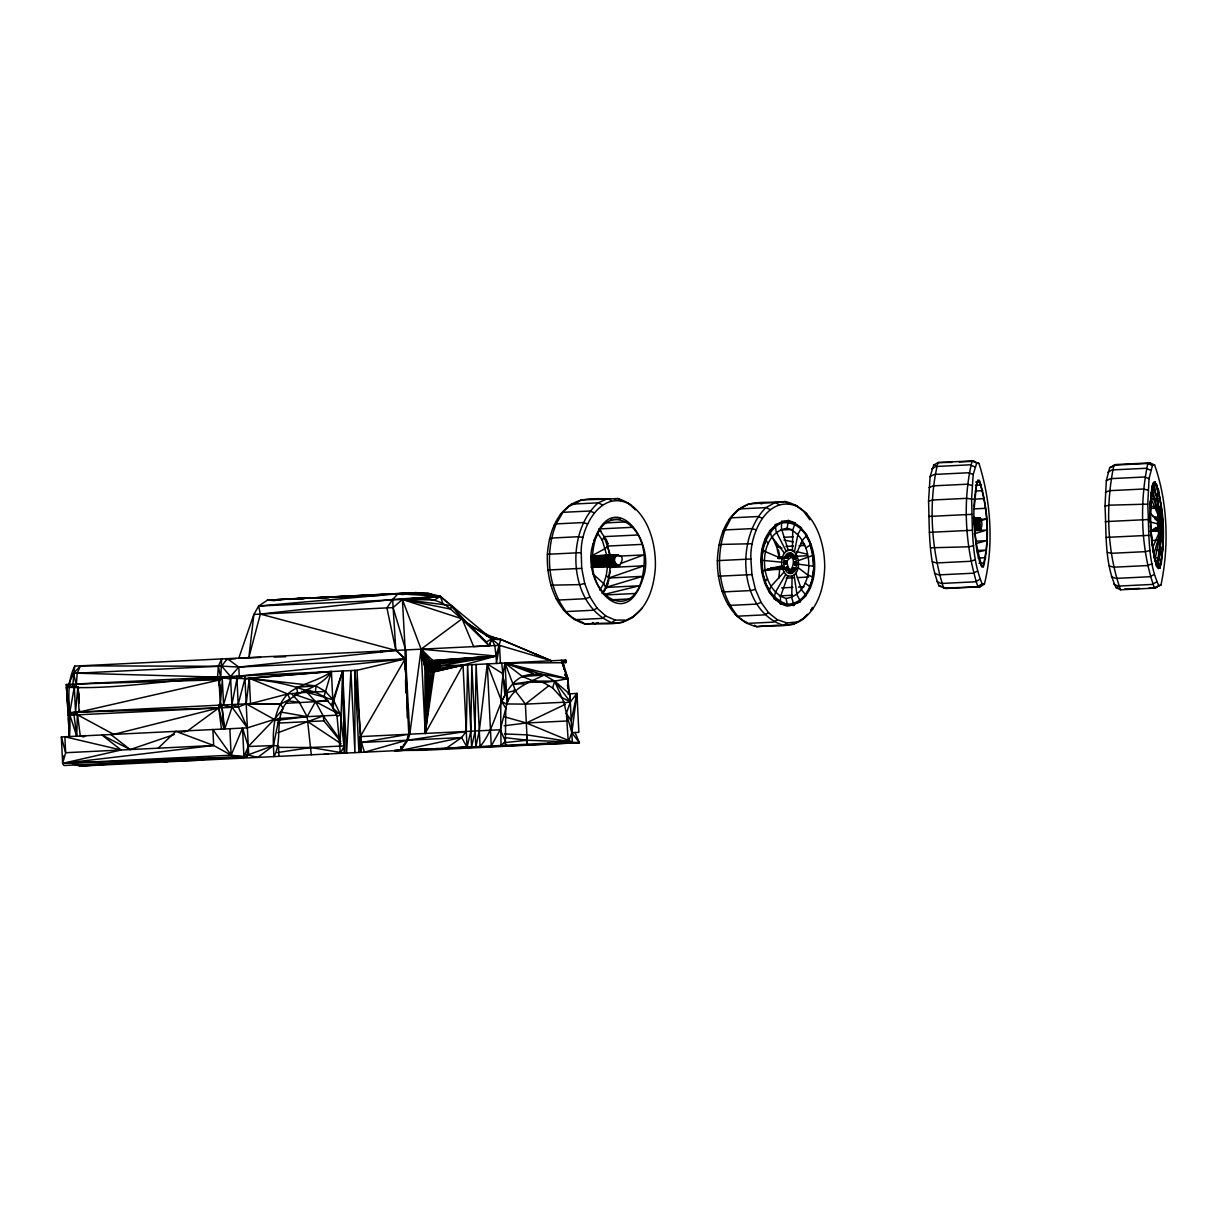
<?xml version="1.0" encoding="UTF-8"?>
<svg xmlns="http://www.w3.org/2000/svg" width="1227" height="1227" viewBox="0 0 1227 1227"><rect width="100%" height="100%" fill="white"/><g stroke="black" fill="none" stroke-linecap="round" stroke-linejoin="round"><path stroke-width="1.5" d="M249.28 687.381L249.296 678.27L331.413 671.537L333.207 708.5L337.057 716.369L340.37 753.363L344.312 745.878L342.594 670.985L331.443 705.264L333.207 708.5L340.738 715.004L344.664 753.148L342.594 670.985L333.775 700.724L333.207 708.5M1150.312 502.947L1152.276 485.723L1153.641 482.395L1155.205 481.996C1164.668 508.837 1165.65 540.34 1159.76 568.178L1158.196 568.592L1156.54 566.046L1152.782 549.681M1155.205 481.996L1153.993 489.834L1156.724 496.291L1160.711 516.46L1155.374 491.92L1156.877 484.542L1153.641 482.395L1150.727 497.84L1157.935 514.634C1155.742 526.383 1162.291 557.119 1161.417 522.886M1159.76 568.178L1156.54 564.604L1154.944 559.466L1152.046 543.362L1150.451 521.153L1151.417 492.932L1153.748 483.913L1155.251 483.515L1158.533 489.864C1162.368 514.957 1166.079 541.736 1159.653 566.675L1159.76 568.178L1156.54 566.046L1151.616 541.767M1156.54 566.046L1158.15 567.058L1161.125 564.849C1164.408 538.914 1163.932 511.521 1156.862 485.969M486.122 635.709L500.769 639.405L551.383 660.77L499.512 645.341L440.34 596.307L428.468 593.423L416.106 592.656L267.471 600.156L258.636 606.031L260.369 614.083L248.836 657.595L253.882 614.405L393.131 607.595L402.395 599.451C418.974 597.564 437.472 596.889 450.57 609.067C465.079 622.319 481.398 634.589 500.769 639.405L496.091 656.031L463.024 665.095L425.232 733.439L426.26 669.022L424.803 666.506L421.106 649.175L402.395 599.451L258.636 606.031L253.882 614.405L238.82 658.086M788.394 520.478C822.121 530.11 825.127 601.245 787.197 606.123C753.455 596.491 750.449 525.34 788.394 520.478L787.136 528.223C756.108 533.27 758.01 589.696 786.139 598.485C817.167 593.439 815.249 537.012 787.136 528.223M792.075 576.399L791.783 597.948L794.068 605.448L780.357 603.853L780.525 596.644L787.78 575.908C778.685 570.586 779.482 547.687 792.443 550.463C801.538 555.785 800.725 578.684 787.78 575.908M792.443 550.463L792.749 530.064L795.234 522.733L781.522 521.138L781.492 528.76L788.133 549.972M780.357 603.853C828.608 612.794 822.535 507.104 775.065 524.681L776.185 531.659L786.108 551.076M446.429 748.163L461.643 737.55L466.275 731.43L467.594 664.881L471.613 746.936L475.079 731.001L476.076 664.467L480.079 746.522C495.647 728.117 496.659 702.074 512.671 684.022C527.043 667.059 549.512 676.629 567.84 678.684L570.325 701.936L566.383 713.424L568.285 742.013L579.374 742.657L575.018 732.519M1105.006 506.23L1106.325 480.723L1109.683 467.702L1116.202 464.542L1150.113 462.886L1154.622 465.002C1167.797 502.395 1169.147 546.26 1160.972 585.018L1154.454 588.116L1120.542 589.788L1116.033 587.61C1104.377 562.656 1106.539 533.254 1105.006 506.23L1109.07 505.187L1147.751 504.128C1149.3 531.168 1147.122 560.601 1158.794 585.586L1160.972 585.018M1147.751 504.128L1149.07 478.591L1152.429 465.554L1154.622 465.002M1153.748 483.913L1152.276 485.723C1148.411 510.309 1150.681 536.23 1154.868 560.724L1156.54 564.604M1158.38 525.555L1160.021 525.739L1158.487 525.831L1158.227 524.205L1158.334 522.871L1159.914 522.871L1159.96 525.754L1159.914 522.871M1162 519.742C1154.331 521.858 1161.34 513.193 1160.205 520.616C1163.702 522.503 1160.696 515.141 1161.892 521.076M1158.794 523.131L1159.239 519.466M1159.055 529.389L1159.04 532.073L1159.208 530.739M1159.362 518.361C1159.101 510.861 1162.092 522.273 1160.788 515.401M1161.57 534.895C1157.444 536.276 1161.095 528.73 1161.632 533.684C1161.739 536.843 1160.681 532.533 1161.432 532.15M1160.681 532.855C1159.883 530.386 1159.791 521.628 1162.475 525.585M1160.374 521.153L1160.527 519.819M1160.849 530.846C1164.101 527.61 1161.754 537.457 1160.282 529.374M1159.653 566.675L1157.751 560.555L1159.73 552.886L1160.497 537.84L1162.905 539.957M1159.668 519.742C1159.883 521.889 1160.727 530.693 1162.49 525.984M400.002 750.433L406.797 740.234L408.79 734.237L405.109 658.945L357.042 670.279L66.319 684.497L69.372 736.568C72.148 712.841 63.712 688.301 74.74 666.108L499.512 645.341L500.386 663.27M238.207 704.252L244.955 678.485L331.413 671.537C321.551 687.243 303.207 689.007 289.879 699.191C272.394 714.528 283.759 738.47 274.004 756.599C272.593 734.912 271.765 710.97 287.685 693.976C300.339 683.255 317.9 681.645 331.413 671.537L323.913 696.936L331.443 705.264M278.744 747.381L310.952 747.504L344.419 753.163L344.312 745.878L340.017 746.031L342.594 670.985L346.612 753.056L350.907 670.586L354.925 752.642L354.894 670.387L361.382 742.458L361.045 752.35L357.042 670.279M551.383 660.77L500.769 639.405L491.644 638.822L489.343 645.831L462.058 618.822L421.106 649.175L424.879 664.19L425.232 733.439L434.22 671.813L463.024 665.095L566.03 660.065L566.153 662.534L562.027 662.733M499.512 645.341L496.444 663.47L496.091 656.031L421.106 649.175L425.109 668.868L426.26 669.022C429.557 672.473 434.91 671.476 437.809 667.825L439.481 663.546C435.524 659.482 428.468 659.789 424.879 664.19L425.109 668.868L427.625 670.786L431.106 671.322L463.024 665.095L467.042 747.166L461.643 737.55L407.793 740.188L400.999 750.387L461.643 737.55M505.585 745.28L505.386 741.307L500.233 729.774L409.787 734.191L402.395 599.451L451.582 605.632L467.395 623.331L491.644 638.822L494.742 645.571L496.091 656.031L432.073 661.399L425.355 664.666L424.803 666.506L463.024 665.095L439.711 668.209L437.379 670.356L429.496 671.23L434.128 671.031L439.235 667.749L439.067 664.052L435.278 661.859L428.775 661.368L421.106 649.175L409.787 734.191L407.793 740.188L466.275 731.43M425.539 668.362L424.833 669.098L439.711 668.209L439.481 663.546L424.879 664.19M928.548 501.168L930.127 476.551L933.686 465.125L937.995 462.564L972.137 460.892L978.977 463.423C990.971 501.429 993.916 545.463 984.391 584.19L980.097 586.797L945.956 588.469L939.115 586C928.087 559.497 929.621 529.404 928.548 501.168L932.643 500.002L966.784 498.331L971.6 499.082C972.658 527.303 971.14 557.365 982.152 583.837L984.391 584.19M971.6 499.082L973.18 474.496L976.738 463.07L978.977 463.423M974.345 506.598L976.539 484.251L977.904 481.644L979.468 481.874C987.781 508.223 989.821 538.776 983.226 565.616L981.661 565.386C973.394 538.53 971.017 507.426 977.812 480.094L979.422 480.355C988.042 507.671 990.158 539.328 983.318 567.165L981.707 566.905C974.759 551.414 975.496 533.607 974.192 516.95M980.925 529.404C975.296 502.395 989.698 533.147 975.189 529.635M248.958 686.859L249.296 678.27L316.045 685.939L325.508 691.476L333.882 700.724L332.778 699.497C323.161 698.424 316.443 690.08 306.474 690.663C229.142 662.687 145.967 691.276 66.457 687.212L68.068 710.77L67.301 694.451M432.855 660.647L421.106 649.175L425.232 733.439L427.763 670.049L426.06 669.743M67.838 715.31L238.345 706.982L246.198 703.869L249.296 678.27L287.685 693.976L289.879 699.191L280.385 704.267L250.538 703.654L67.7 712.596L69.954 715.218L76.718 736.2L77.439 712.12L218.759 707.933L223.974 729.007L221.903 705.05L232.026 707.289L247.363 727.856L274.265 719.421L278.529 720.249L273.468 745.556L257.777 757.396L245.231 754.406M401.168 746.599L400.999 750.387L400.8 746.614M404.787 668.884L405.662 649.927L393.131 607.595L392.671 599.482L398.008 593.761L416.106 592.656L267.471 600.156L274.971 600.663M248.851 686.767L249.296 678.27L250.538 703.654L287.685 693.976L297.778 693.117L296.459 687.243L316.045 685.939L315.4 691.951L325.508 691.476M1150.543 500.064L1150.098 521.966L1157.69 523.852M427.901 670.832L426.336 670.111L437.165 669.62L463.024 665.095L432.564 672.043L425.232 733.439L429.251 671.537L426.336 670.111L437.149 668.546L437.379 670.356L435.83 671.246L430.907 671.951L427.625 670.786M63.175 755.771L62.638 763.363L63.988 765.51L246.857 756.568L248.283 746.507L242.532 728.102L231.136 755.172L62.638 763.363L61.35 736.952L247.363 727.856L238.345 706.982L236.826 676.154M220.891 703.347L220.293 705.142L222.332 679.589L223.575 704.973L230.645 679.191L220.523 676.951L218.391 666.292L221.627 658.93L220.661 679.681L79.111 712.043L77.868 686.66L78.651 688.5M435.677 670.479L435.738 669.697L429.465 670.602M1160.911 527.38L1161.018 526.046M71.948 675.233L73.651 673.362L221.673 666.123L238.79 667.074L396.045 650.402L405.109 658.945L360.278 736.614L358.913 752.442L354.894 670.387M170.645 761.047L163.743 761.998M425.232 733.439L430.907 671.951L434.22 671.813M717.366 560.647C718.071 542.733 722.718 523.638 736.522 511.214C749.574 498.714 768.992 503.837 785.188 501.552C813.915 507.963 824.989 541.291 824.697 567.595C823.992 585.524 819.345 604.65 805.526 617.074C792.397 629.466 773.056 624.436 756.829 626.69C728.163 620.218 717.059 586.951 717.366 560.647L750.893 559.006C749.498 534.098 767.488 493.024 798.148 506.812M781.737 522.625C751.093 538.745 756.231 602.733 794.068 605.448M778.777 578.5L779.805 567.917M786.338 563.975C781.124 564.742 786.599 557.779 786.998 563.009C783.624 566.153 787.734 558.162 784.528 561.26M787.903 558.239C783.133 559.282 787.504 552.089 788.593 556.905C788.133 560.54 785.173 555.31 787.949 555.417M786.768 570.034C782.044 568.975 790.986 565.371 785.709 567.61M786.982 567.764C791.338 569.65 784.084 570.77 787.504 567.196M788.271 569.481C786.706 570.478 786.752 567.196 788.286 568.024M791.814 556.352C786.829 557.963 791.016 550.171 792.289 555.141C791.829 558.776 788.869 553.53 791.63 553.638M791.369 572.948C786.584 573.991 790.955 566.797 792.059 571.613C791.584 575.248 788.624 570.003 791.4 570.11M790.433 556.537L790.479 553.699L791.844 553.822L789.59 553.975M790.203 573.009L790.878 571.276L790.004 570.095M794.145 556.245C796.323 562.104 789.881 555.417 795.525 556.368C794.498 565.402 795.219 551.552 793.271 556.521M792.642 569.19C792.795 566.03 797.565 568.853 794.927 570.678C789.436 571.276 797.105 566.721 793.332 567.856M795.909 563.853C793.992 568.239 793.378 558.929 796.952 563.055C795.541 568.622 796.185 559.926 794.559 562.426M1161.371 535.662L1159.73 552.886L1161.984 557.641M73.651 673.362L76.074 684.022L217.378 679.835L218.391 666.292L80.445 665.832L73.651 673.362L68.451 684.39L72.623 686.921L74.74 666.108M80.445 665.832L77.209 673.194L76.197 686.737L72.5 684.191M1161.033 537.549L1158.855 557.825L1160.972 563.454M568.285 742.013L571.828 732.672L576.966 693.439L567.948 693.884M1160.619 538.592L1157.751 560.555L1156.463 560.892L1155.082 558.806L1159.592 537.917M547.38 554.282C548.73 536.659 553.96 517.763 568.515 506.46C582.212 495.187 601.429 499.926 617.887 498.561C646.506 507.349 656.43 541.23 655.325 568.208C653.976 585.831 648.746 604.696 634.206 616C620.586 627.38 601.291 622.549 584.85 623.929C556.184 615.218 546.291 581.276 547.38 554.282L581.23 552.641C580.233 527.564 601.368 487.794 630.755 504.803M599.834 590.156L603.669 583.592L606.276 575.57L607.472 566.613L610.156 567.472L643.96 565.816C648.73 518.024 596.966 496.414 592.595 555.033C587.825 602.825 639.589 624.436 643.96 565.816L608.73 578.009L605.678 587.442L602.058 593.607M609.62 578.577L608.73 578.009L610.156 567.472L617.196 564.834M618.914 566.107C603.485 554.895 631.184 549.788 618.914 566.107L591.353 567.411M1150.727 497.84L1151.417 492.932M576.153 699.053L576.966 693.439L570.325 701.936L564.129 702.918L554.65 681.154L544.128 675.034L505.049 663.04C499.512 689.835 500.861 718.132 500.999 745.495L505.386 741.307L505.815 708.408C508.99 688.7 528.822 682.657 544.128 675.034L522.411 676.522L505.049 663.04L507.073 704.528L501.628 701.277L487.257 663.914L502.272 673.301L508.223 700.648M1152.429 487.119L1151.601 492.901L1158.257 512.733L1157.935 514.634M1150.174 504.665L1150.757 500.953M780.617 602.426L774.022 598.837L775.326 592.518L785.786 574.328M76.718 736.2L74.003 715.019L69.816 712.488L74.31 686.829L75.537 712.212L77.868 686.66L78.957 696.783M1150.328 531.352L1159.852 530.877L1160.374 529.589M774.498 597.58L768.623 591.399L769.298 590.402L764.544 582.043L765.357 581.383L762.044 571.399L762.949 571.122L761.292 560.218L763.24 549.742L762.35 549.236L765.939 540.064L765.142 539.22L770.127 531.981L769.482 530.846L775.51 526.03M793.854 603.975L800.525 601.92L800.081 600.555L806.108 595.755L805.464 594.604L810.449 587.38L809.651 586.521L813.24 577.365L812.335 576.859L814.299 566.383L798.424 564.144M794.421 552.043L797.933 534.19L801.568 527.763L794.973 524.174M278.974 756.353L278.468 745.909L273.468 745.556L248.682 754.636L244.817 675.77L236.964 678.884L231.888 704.574L238.345 706.982M594.006 540.233L598.086 533.837L598.761 530.57M593.024 574.021L603.669 583.592L605.678 587.442L642.549 576.353L608.73 578.009L610.31 571.122M467.042 747.166L470.831 731.2L471.828 664.666L475.846 746.737L479.312 730.786L487.257 663.914L491.26 745.97L500.233 729.774L505.815 708.408L501.628 701.277L506.49 692.749L515.401 690.494L505.049 663.04L562.089 662.733M439.711 668.209L439.787 665.847L496.091 656.031L425.355 664.666L439.067 664.052L496.091 656.031L432.027 660.617M1152.046 543.362L1150.297 525.693M793.532 570.754L795.587 569.711M524.036 683.838L512.671 684.022L533.576 681.108L554.65 681.154L570.325 701.936L560.923 697.043L552.656 687.948L554.65 681.154L567.84 678.684L563.116 662.687L564.098 669.328M1153.733 554.435L1159.086 536.26M608.04 583.469L606.445 588.377L605.678 587.442L608.96 580.064M79.111 712.043L79.709 710.249M1158.472 491.107L1156.724 496.291L1159.377 514.098M447.349 602.718L440.34 596.307L402.395 599.451L450.57 609.067L451.582 605.632L462.058 618.822L473.683 646.598L489.266 645.586L491.644 638.822L486.444 641.997L467.395 623.331M769.298 590.402L770.909 586.414L784.099 571.997M1158.257 512.733L1152.705 490.156L1153.993 489.834M1158.687 520.064L1158.779 518.361M1161.846 518.392L1160.129 518.53L1161.601 518.454M158.16 748.194L175.875 731.353L213.667 745.479L231.136 755.172L243.928 756.706L248.283 746.507L274.265 719.421L283.314 708.439L280.385 704.267L246.198 703.869L274.265 719.421M1152.475 548.086L1158.595 533.822M796.124 554.374L802.366 540.294L806.967 535.202L801.078 529.006M606.844 555.555L602.319 540.386L604.098 536.628L599.098 528.944L632.917 527.288M1157.981 502.641L1159.944 498.576L1150.65 499.021M812.381 607.38L810.802 610.402L813.302 608.5M981.462 584.175L980.097 586.797L943.624 588.101C931.201 549.006 928.087 502.395 937.995 462.564L951.707 462.38M311.305 754.774L307.133 716.645L315.477 701.629L327.578 700.126M392.671 599.482L386.919 607.886L395.861 650.402L260.369 614.083L392.671 599.482L440.34 596.307L442.932 603.807M426.26 669.022L424.833 669.098L437.809 667.825L439.297 665.862M603.27 592.442L605.386 589.727M1159.055 510.539L1161.202 507.855L1150.205 506.061M765.357 581.383L767.55 578.73M802.734 619.328L807.351 614.221M641.568 544.405L607.748 546.061L605.432 548.392L591.276 556.122M432.702 671.092L429.251 671.537L435.83 671.246L429.481 670.755M631.338 618.362L642.35 608.117M805.725 547.978L811.047 544.558L806.277 536.199M728.746 519.788L739.298 508.914L765.909 507.61L775.249 502.503L785.188 501.552L788.639 503.683M560.371 514.343L571.399 504.144L598.224 502.825L607.81 498.591L611.583 500.769M506.429 703.945L525.401 704.129L548.791 685.755M634.206 616L621.736 622.61L584.85 623.929L581.475 621.798M805.526 617.074L793.394 624.436L783.9 624.896M577.764 502.364L581 499.895L603.592 499.266M301.627 691.353L307.103 692.381L310.078 690.234M796.538 621.997L786.952 622.917L783.455 625.387C738.424 610.494 735.295 537.809 765.909 507.61L770.065 509.512M624.972 620.08L615.279 620.095L611.675 622.626C568.239 604.589 565.033 532.043 598.224 502.825L602.35 504.849M553.852 525.463L556.168 523.883L562.932 512.319L589.758 511.015L594.205 512.733M722.718 531.444L724.942 529.941L731.215 517.84L757.841 516.536L762.289 518.101M786.952 622.917L777.427 619.773L773.562 622.12L746.936 623.423L735.065 614.39M1116.202 464.542L1109.683 467.702M615.279 620.095L605.801 616.046L601.813 618.423L574.988 619.727L563.331 609.911M982.152 583.837L977.766 586.429C965.342 547.349 962.213 500.723 972.137 460.892L976.738 463.07M1158.794 585.586L1154.454 588.116C1140.788 549.711 1139.346 503.315 1147.843 463.469L1150.113 462.886M1107.797 472.334L1111.969 469.941L1145.88 468.285L1150.543 470.202M931.707 468.898L935.94 466.49L970.082 464.818L974.759 466.843M736.522 511.214L748.623 503.806L775.249 502.503L779.053 504.604M1156.463 582.043L1152.03 584.435L1118.119 586.107L1113.702 584.083M979.806 579.374L975.327 581.797L941.186 583.469L936.753 581.537M1157.874 527.411L1150.589 531.276L1150.911 534.849M930.127 476.551L934.284 474.435L968.425 472.763L973.18 474.496M1106.325 480.723L1110.45 478.668L1144.362 476.996L1149.07 478.591M777.427 619.773L768.608 612.779L764.406 614.865L737.78 616.169C718.117 592.61 715.157 558.331 724.942 529.941L751.568 528.653L756.246 529.773M549.42 539.098L551.567 538.039L578.392 536.72L583.27 537.457M504.082 725.801L526.322 722.979L565.248 704.359M605.801 616.046L597.166 608.209L592.84 610.264L566.015 611.583C547.487 586.828 544.972 552.242 556.168 523.883L582.994 522.579L587.702 523.852M1154.162 574.619L1149.638 576.751L1115.726 578.408L1111.401 576.675M977.505 571.122L972.934 573.224L938.793 574.896L934.468 573.27M718.838 545.386L720.909 544.435L752.366 543.714M568.515 506.46L576.215 503.055M598.116 622.503L594.926 623.914L592.411 622.503M762.949 571.122L782.028 565.724M380.416 652.457L383.928 650.985L378.33 651.997L383.928 650.985L380.385 652.258M798.179 560.647L813.547 555.187M929.038 487.564L933.164 485.861L967.305 484.205L972.091 485.493M1105.374 492.288L1109.453 490.677L1143.365 489.021L1148.119 490.156M620.724 563.515L643.623 554.926L619.206 556.122M277.762 732.795L323.238 715.862L340.094 739.866M768.608 612.779L761.108 602.426L756.599 604.098L729.988 605.402L727.565 604.021M337.057 716.369L340.738 715.004L333.775 700.724M1152.03 563.853L1147.414 565.555L1113.503 567.211L1109.269 565.908M975.419 559.635L970.772 561.276L936.63 562.948L932.367 561.767M597.166 608.209L589.972 597.12L585.356 598.73L558.53 600.049L556.122 598.807M121.151 750.004L64.862 736.783L65.644 752.718L62.638 763.363L121.151 750.004L101.872 734.973L130.169 749.559L174.311 734.528M181.366 732.12L184.909 730.909M184.203 731.982L187.746 730.771L218.759 707.933L218.621 705.218L222.026 707.78L224.74 728.961L232.026 707.289L230.507 676.476L221.673 666.123L227.332 658.638L238.79 667.074L405.109 658.945L405.385 672.181M980.894 520.677L986.217 519.036L980.603 519.312M974.177 533.776L986.707 530.064L975.48 530.616M1160.175 517.579L1158.748 517.993L1158.533 517.119M975.94 543.53L986.784 540.647L975.557 541.199M1158.687 511.69L1159.699 512.365M1160.067 517.134L1160.098 519.527M1116.033 587.61L1118.211 587.058M1150.205 550.448L1145.527 551.644L1111.616 553.3L1107.46 552.518M761.108 602.426L755.418 589.389L750.694 590.57L724.068 591.874L721.875 591.015M604.804 594.267L639.482 585.785L605.678 587.442M973.686 545.693L968.962 546.782L930.633 547.809M425.738 663.316L496.091 656.031L430.386 660.832L421.106 649.175L425.984 664.022L438.545 662.749M589.972 597.12L584.712 583.515L579.88 584.604L550.862 585.187M977.306 552.104L986.431 550.079L977.075 550.54M378.33 652.012L383.928 650.985M425.83 668.117L437.87 665.939L425.294 666.491L439.067 664.052M435.278 661.859L427.41 662.948L436.981 661.767L427.211 662.197L421.106 649.175M361.382 742.458L406.797 740.234L364.465 752.182L361.382 742.458L408.79 734.237L360.278 736.614M239.495 758.286L243.253 757.719M277.103 752.611L310.952 747.504L340.6 746.062M928.655 516.444L971.707 514.343M430.478 661.629L428.775 661.368L433.698 660.693M428.913 662.135L435.355 661.077L428.775 661.368M424.036 598.393L440.34 596.307L434.68 599.942L402.395 599.451L462.058 618.822L489.266 645.586M1148.84 535.34L1106.079 537.411M755.418 589.389L751.921 574.589L718.393 576.215M277.133 720.341L307.133 716.645L337.241 715.172M522.411 676.522L533.576 681.108L543.331 682.519L554.65 681.154L569.451 693.807L567.365 684.957M213.667 745.479L62.638 763.363L236.167 757.09L231.136 755.172L212.885 729.544L213.667 745.479L65.644 752.718L61.35 736.952M163.712 761.844L167.179 761.446M1105.251 521.628L1147.997 519.542M456.705 747.672L466.214 746.66M504.251 742.657L527.165 740.234L572.288 742.013L569.926 693.792M972.413 530.248L929.36 532.349M226.289 659.589L235.814 658.623M239.633 658.239L260.676 657.411M584.712 583.515L581.721 568.346L547.871 570.018M258.636 606.031L398.008 593.761L428.468 593.423M74.003 715.019L73.865 712.304L77.577 714.835L80.292 736.031L86.028 735.617M72.5 763.9L79.786 766.108L167.071 760.173M172.762 759.789L186.059 758.884M197.44 758.117L203.13 757.734M285.998 703.301L328.284 701M277.179 718.639L307.133 716.645L299.373 702.411L292.195 694.482M324.265 754.145L328.13 753.884M959.284 462.012L974.453 461.26M614.313 498.745L617.887 498.561L621.276 500.754M975.726 482.058L979.468 481.874M975.48 485.248L981.094 484.972M975.189 491.061L982.689 490.693M972.904 499.205L984.131 498.653M610.954 519.496L620.356 519.052M606.261 522.855L626.936 521.858M974.1 508.883L985.327 508.331M1150.052 508.407L1161.202 507.855M972.842 518.223L980.419 517.901M610.233 554.665L604.098 536.628L637.902 534.987M974.483 518.5L980.005 518.223M974.345 519.22L979.867 518.944M974.238 520.263L979.759 520.003M780.571 530.018L791.752 529.466M974.192 521.567L979.713 521.291M974.192 523.009L979.713 522.748M974.269 524.527L979.79 524.266M1159.224 515.601L1160.696 515.539M1159.178 515.815L1160.911 515.677L1159.377 515.57L1159.576 517.104M1159.162 516.092L1160.957 515.938L1159.423 515.754M1159.147 516.444L1161.033 516.644M974.391 526L979.913 525.723M1159.147 516.812L1160.635 516.751M1158.426 517.257L1161.049 517.027M1158.395 517.457L1161.064 517.411M1158.365 517.748L1160.681 517.503M1158.365 518.085L1160.727 517.84M974.56 527.334L980.082 527.058M1159.3 518.177L1161.8 518.208L1154.714 518.699M1158.395 518.852L1159.868 518.776M783.915 537.288L793.24 536.828M1160.098 518.806L1161.586 518.745M1158.426 519.22L1161.57 519.082M974.744 528.423L980.266 528.147M1155.435 519.65L1161.57 519.466M1158.518 519.819L1159.99 519.742M974.974 529.205L980.496 528.944M1160.159 520.294L1162.015 520.125M1160.527 520.539L1162 520.463M1160.205 520.616L1161.678 520.555M1160.251 520.892L1161.984 520.754M1158.257 523.193L1159.975 523.055L1158.395 522.855M1158.227 523.484L1159.699 523.408M1158.227 523.822L1160.067 523.653M1158.227 524.205L1160.113 524.021M1158.242 524.589L1160.129 524.42M1160.65 524.558L1162.291 524.435L1162.337 527.319M1158.273 524.957L1160.129 524.788M1160.619 524.757L1162.337 524.619L1160.757 524.42M1158.656 525.202L1160.129 525.141M1160.589 525.049L1162.398 524.895L1160.819 524.512M1158.319 525.294L1160.098 525.417M1160.589 525.386L1162.444 525.217L1161.003 525.662L1160.865 524.696M1160.589 525.769L1162.061 525.693M1160.619 526.153L1162.092 526.076M1160.65 526.521L1162.506 526.352M1160.696 526.858L1162.49 526.705M1160.987 527.058L1162.46 526.981M1155.221 527.733L1159.04 527.533L1159.408 529.834M592.902 555.954L617.641 554.742M780.403 546.675L776.66 546.859L772.719 537.84M785.986 546.398L793.44 546.046M799.038 545.77L804.636 545.494M591.92 556.046L618.561 554.742M592.028 556.337L616.767 555.125M1153.487 529.098L1159.208 528.822M591.245 557.089L615.985 555.877M1158.84 529.251L1160.466 529.128M1158.809 529.45L1160.527 529.312M1158.779 529.742L1160.251 529.665M1151.785 530.217L1160.251 530.003M1160.527 530.11L1162.214 530.171L1160.696 530.064M592.534 558.055L615.371 556.935M1150.113 531.015L1160.251 530.386M1160.497 530.309L1162.276 530.432L1160.742 530.248M1158.794 530.846L1161.954 530.524M1160.466 530.938L1162.322 530.77M1158.825 531.214L1162.352 531.138M592.12 559.359L614.942 558.239M1158.871 531.552L1161.938 531.245M1158.932 531.812L1162.368 531.521M1158.978 531.997L1160.619 531.874M1160.895 531.981L1162.383 531.904M1159.791 532.257L1162 532.012M1159.76 532.472L1162.368 532.242M1159.73 532.748L1162.337 532.533M591.92 560.8L614.758 559.681M1159.73 533.085L1162.26 532.855M1159.73 533.469L1161.202 533.392M1159.745 533.852L1161.233 533.791M1159.791 534.236L1161.263 534.159M591.966 562.303L614.804 561.184M1159.822 534.558L1161.632 534.405M1160.129 534.757L1161.601 534.696M789.789 553.76L791.4 553.561M592.258 563.745L615.08 562.626M789.452 554.267L790.602 554.205M790.878 554.129L792.028 554.067L790.694 553.868M791.016 554.451L792.259 554.757M789.344 554.604L790.51 554.558M789.314 554.987L790.464 554.926M786.323 555.417L787.719 555.34M791.124 555.202L792.289 555.141M592.748 565.033L615.586 563.914M785.909 555.739L788.163 555.586L786.553 555.386M789.344 555.371L790.495 555.31M787.197 555.892L788.347 555.831L786.783 555.463M789.421 555.739L790.587 555.678M791.093 555.57L792.243 555.509M785.755 556.03L786.921 555.969M789.559 556.046L790.725 556M785.663 556.368L786.829 556.322M789.743 556.306L790.909 556.245M591.537 566.184L616.261 564.972M782.059 548.147L776.66 546.859L779.084 557.119L782.811 556.935M785.633 556.751L786.783 556.69M793.455 556.306L795.311 556.184M795.863 556.306L807.044 555.754M614.865 565.248L618.669 565.064M785.648 557.135L786.814 557.073M793.117 556.813L794.268 556.751M794.544 556.675L795.709 556.613L794.36 556.414M592.35 566.935L617.089 565.724M785.74 557.503L786.89 557.441M793.025 557.15L794.176 557.104M794.682 556.997L795.848 556.935M591.261 567.119L608.377 566.276M614.083 566L619.788 565.724M777.949 558.147L783.608 557.871M794.774 557.365L795.94 557.303M777.872 558.454L783.547 558.178M785.878 557.81L787.044 557.764M792.979 557.533L794.145 557.472M778.976 558.53L782.749 558.346M786.062 558.07L787.228 558.009M793.01 557.917L794.176 557.856M794.805 557.748L795.955 557.687M794.759 558.116L795.924 558.055M1151.754 540.493L1161.049 540.049M793.102 558.27L794.252 558.224M793.24 558.592L794.39 558.546M794.667 558.454L795.832 558.408M793.424 558.852L795.679 558.684M793.639 559.021L795.479 558.898M784.759 561.138L786.154 561.061M784.344 561.475L786.783 561.567L785.219 561.199M784.191 561.767L785.357 561.705M784.099 562.104L785.249 562.043M785.771 561.951L786.921 561.889M784.068 562.487L785.219 562.426M785.847 562.303L787.013 562.257M784.084 562.871L785.249 562.81M785.878 562.687L787.028 562.641M784.176 563.224L785.326 563.178M785.847 563.07L786.998 563.009M794.375 562.641L796.63 562.487L795.019 562.288M785.74 563.408L786.906 563.362M794.222 562.932L795.387 562.871M784.314 563.546L786.752 563.638M794.13 563.27L795.28 563.224M795.802 563.116L796.952 563.055L795.878 563.469L796.814 562.733L795.249 562.365M784.498 563.807L786.568 563.853M794.099 563.653L795.249 563.592M794.114 564.037L795.28 563.975M795.878 564.236L797.029 564.175M794.206 564.389L795.357 564.343M794.344 564.711L795.495 564.665M795.771 564.573L796.937 564.527M795.633 564.865L796.783 564.803M794.973 565.218L796.599 565.018M770.571 567.733L783.792 567.089M785.893 567.395L787.749 567.273M978.195 558.07L985.695 557.702M767.519 568.914L782.611 568.178M785.556 567.886L786.722 567.84M785.464 568.239L786.614 568.178M1157.076 549.895L1160.788 549.727M787.213 568.438L788.378 568.377L787.136 568.07M792.933 568.178L795.188 568.024L793.578 567.825M764.574 569.757L784.237 568.668M785.433 568.607L786.584 568.561M792.78 568.469L793.93 568.408M794.022 568.07L795.372 568.27L793.808 567.902M764.498 570.064L784.36 569.129M785.449 568.991L786.614 568.945M787.243 568.822L788.394 568.761M795.51 568.592L794.206 568.331M787.197 569.205L788.363 569.144M792.688 568.807L793.838 568.761M785.541 569.359L786.691 569.297M794.436 569.021L795.587 568.96M785.679 569.681L786.829 569.619M794.467 569.405L795.617 569.343M785.863 569.926L788.117 569.773M792.673 569.573L794.697 570.708M786.078 570.11L787.703 570.11M789.774 570.11L791.17 570.034M792.765 569.942L793.915 569.88M789.559 570.233L791.614 570.279M792.903 570.248L794.053 570.202M794.329 570.11L795.479 570.064M789.36 570.448L791.798 570.54L790.464 570.34M793.087 570.509L795.341 570.356M789.206 570.739L790.372 570.678M793.302 570.678L795.142 570.555M789.114 571.076L790.28 571.015M790.786 570.923L791.936 570.862M789.084 571.46L790.234 571.399M790.878 571.276L792.028 571.23M789.114 571.843L790.265 571.782M790.894 571.659L792.059 571.613M789.191 572.196L790.357 572.15M790.863 572.043L792.013 571.981M790.771 572.38L791.921 572.319M789.329 572.518L791.768 572.61M978.977 563.285L984.591 563.009M790.418 572.886L791.584 572.825M280.201 600.141L267.471 600.156L398.008 593.761L429.849 593.684L434.787 595.801M1154.546 558.009L1158.273 557.825M786.231 578.132L793.7 577.779M797.427 577.595L808.608 577.043M437.732 596.429L440.34 596.307L398.008 593.761M604.911 594.972L634.972 593.5M781.676 587.902L792.872 587.35M798.455 587.073L804.053 586.797M610.54 599.88L629.328 598.96M779.36 595.893L792.412 595.248M1124.684 589.098L1139.76 588.362M1149.178 587.902L1156.708 587.534M778.194 625.172L756.829 626.69L754.544 625.233M496.95 639.589L500.769 639.405L493.346 638.469M425.815 668.362L439.235 667.749M296.367 692.902L316.305 691.921M526.552 682.534L543.408 681.706M514.19 689.298L525.401 704.129L564.711 702.212M277.471 723.117L323.851 720.847L340.707 741.461M504.466 716.813L526.322 722.979L567.503 720.955M566.383 713.424L571.828 732.672L578.868 732.335L576.966 693.439L571.245 720.77L566.383 713.424L564.129 702.918M79.786 766.108L572.288 742.013L526.322 722.979M438.223 748.577L394.281 750.525L423.637 750.28L579.374 742.657L571.828 732.672M394.296 750.725L579.374 742.657M424.235 593.899L429.849 593.684M290.63 599.389L285.707 599.037L329.496 597.319L310.477 598.132M338.683 596.951L354.235 596.337M370.845 595.693L380.309 595.325M401.122 594.512L404.91 594.359M248.283 746.507L273.468 745.556M302.824 598.73L285.707 599.037L302.854 598.408M342.854 596.951L354.296 596.537M285.707 599.037L304.526 598.454M313.928 598.163L328.974 597.687M176.121 760.878L203.575 760.05M274.096 657.058L285.584 656.752M267.471 600.156L280.477 600.018M435.83 671.246L429.496 671.23M1159.316 515.478L1160.849 515.493M233.559 756.445L246.857 756.568M77.209 673.194L217.24 677.12L220.661 679.681M504.481 733.945L526.904 734.866L572.288 742.013M430.907 671.951L432.564 672.043M1158.595 517.211L1160.113 517.319M781.798 562.211L761.292 560.218M504.604 737.611L527.073 740.234L527.349 744.206L525.401 704.129M1158.503 523.131L1160.036 523.331L1158.441 522.947M1159.944 532.211L1161.54 532.595M288.284 700.786L299.373 702.411M933.686 465.125L935.925 465.478M939.115 586L941.354 586.353M506.26 745.433L509.972 746.062M281.152 712.105L307.133 716.645M547.61 742.964L553.07 743.945M1153.043 516.582L1158.518 517.625M783.976 540.049L793.348 541.889M800.848 543.377L804.605 544.113M787.458 549.451L792.857 550.739M796.446 551.598L807.243 554.19M80.292 736.031L83.927 736.952M779.084 557.119L782.688 558.086M303.943 690.525L307.103 692.381L325.431 697.457M420.125 749.237L423.637 750.28M758.577 502.855L761.875 503.929M743.884 621.368L747.044 622.411M294.495 694.375L315.477 701.629L337.379 713.224M533.147 673.454L505.049 663.04L567.84 678.684L567.978 688.178M236.964 678.884L230.507 676.476L238.79 667.074L239.234 676.046L405.109 658.945L396.045 650.402M812.335 576.859L807.519 574.896L798.087 567.595M782.136 558.776L765.755 551.813L763.24 549.742M571.981 617.748L579.88 621.123M1152.429 465.554L1147.843 463.469L1113.932 465.14C1105.435 504.987 1106.877 551.368 1120.542 589.788M942.888 587.058L945.956 588.469M77.577 714.835L113.728 734.39L218.759 707.933L221.474 729.129M543.331 682.519L552.656 687.948M795.081 504.803L806.967 513.806M307.747 721.629L341.137 743.761M535.478 653.991L538.454 656M805.219 583.116L809.651 586.521M110.89 734.528L130.169 749.559M437.809 667.825L438.837 669.16M627.749 502.779L635.448 509.757M451.567 606.567L454.373 609.129M1149.96 512.886L1157.644 520.386M606.276 575.57L608.73 578.009M307.103 692.381L315.477 701.629L323.238 715.862L323.851 720.847M68.574 687.105L66.319 684.497L66.948 687.197M599.098 528.944L601.383 531.644M805.464 594.604L801.66 589.988L795.848 573.362M784.36 553.009L771.599 536.72L770.127 531.981M564.573 674.421L567.84 678.684L561.214 660.295L566.153 662.534L565.294 660.095L565.417 662.58M804.237 512.073L809.805 519.757M564.834 674.329L567.84 678.684L562.702 664.513M1160.282 546.061L1162.644 549.635M598.086 533.837L602.319 540.386M765.939 540.064L768.041 543.592M800.081 600.555L797.075 595.049L794.099 575.294M604.098 536.628L607.84 544.006M775.449 541.521L777.489 546.199M220.293 705.142L219.05 679.758L219.832 681.598M606.077 538.96L607.963 543.852M1151.401 540.187L1152.199 542.717M1156.463 560.892L1158.15 567.058M1152.797 549.389L1153.457 552.012M1154.132 556.122L1154.944 559.466M810.234 545.217L812.642 555.478L813.363 566.276M778.317 549.742L779.574 555.064M1160.006 532.395L1160.144 533.362M607.748 546.061L609.466 554.834M786.139 598.485L787.213 604.604M66.457 687.212L69.816 712.488M504.895 694.819L501.782 663.209M220.185 694.267L219.05 679.758L220.139 689.881M219.05 679.758L220.231 691.675M79.065 698.592L77.868 686.66L79.141 702.994M1158.901 526.107L1159.04 527.533M750.893 559.006L751.921 574.589M393.131 607.595L395.861 650.402M242.532 728.102L243.928 756.706M229.848 728.715L231.136 755.172M68.467 718.117L69.372 736.568M526.904 734.866L527.073 740.234M581.23 552.641L581.721 568.346M405.662 649.927L406.689 693.178M406.781 696.936L407.257 717.611M407.701 736.415L407.793 740.188M405.539 679.743L405.815 692.964M1160.727 534.742A10.568 1.472 87.2 0 1 1158.625 530.355A10.568 1.472 87.2 0 1 1158.395 516.46A10.568 1.472 87.2 0 1 1160.466 518.423M1160.788 520.769A10.568 1.472 87.2 0 1 1161.141 531.26M786.737 561.322C790.894 585.616 799.314 545.846 786.737 561.322M593.116 543.914C580.233 581.399 625.08 637.35 643.439 576.935C656.322 539.451 611.475 483.499 593.116 543.914M784.62 557.349A10.414 6.411 87.2 0 0 789.958 573.576A10.414 6.411 87.2 0 0 795.74 558.638A10.414 6.411 87.2 0 0 784.62 557.349"/></g></svg>
